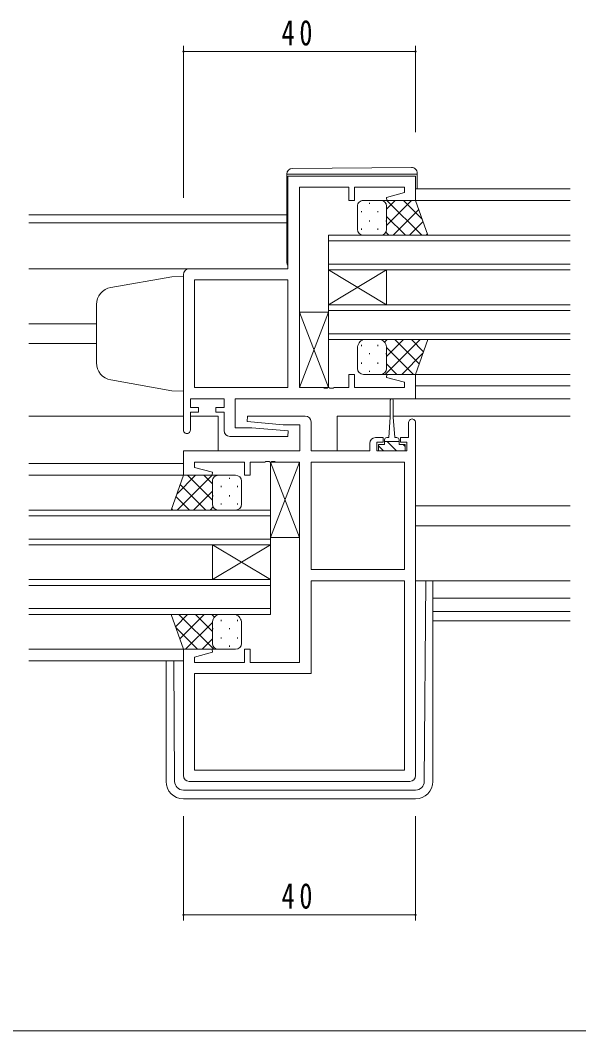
# Model space of a CAD drawing. Units: millimetres, scale not verified. Extents: x -567 to 567, y -403 to 403.
# Drawn here: x 242.9 to 339.1, y -63.6 to 110.7 of the extents above; entities that cross this region are included whole.
import ezdxf

# ---------------------------------------------------------------- set-up
doc = ezdxf.new("R2010")
doc.units = ezdxf.units.MM
doc.header["$LTSCALE"] = 2
for name, color, linetype, lineweight in [('0-3_YKK_11', 7, 'Continuous', 18), ('0-4_YKK_12', 2, 'Continuous', 18), ('0-5_YKK_13', 4, 'Continuous', 18), ('0-6_YKK_D', 6, 'Continuous', 18)]:
    doc.layers.add(name, color=color, linetype=linetype, lineweight=lineweight)
doc.styles.add('ＭＳ ゴシック', font='')
doc.styles.get('ＭＳ ゴシック').set_extended_font_data('MS Gothic')

msp = doc.modelspace()

# ---------------------------------------------------------------- linework, layer by layer
at = {"layer": '0-3_YKK_11'}
for p, q in [((289.024, 67.813), (289.024, 83.813)), ((289.024, 83.813), (311.024, 83.813)), ((311.024, 83.813), (311.024, 79.613)), ((299.524, 81.883), (291.024, 81.883)), ((291.024, 81.883), (291.024, 47.343)), ((311.024, 79.613), (306.064, 79.613)), ((271.024, 40.013), (271.024, 66.813)), ((272.024, 67.813), (289.024, 67.813)), ((272.954, 65.883), (289.024, 65.883)), ((272.954, 47.343), (272.954, 65.883)), ((289.024, 65.883), (289.024, 47.343)), ((289.024, 65.883), (289.024, 47.343)), ((306.064, 49.613), (311.024, 49.613)), ((311.024, 49.613), (311.024, 45.413)), ((289.024, 47.343), (272.954, 47.343)), ((291.024, 47.343), (295.066, 47.343)), ((295.066, 47.343), (295.249, 47.223)), ((295.249, 47.223), (295.799, 47.223)), ((295.799, 47.223), (295.982, 47.343)), ((295.982, 47.343), (296.066, 47.343)), ((296.066, 47.343), (296.249, 47.223)), ((296.249, 47.223), (296.799, 47.223)), ((296.799, 47.223), (296.982, 47.343)), ((296.982, 47.343), (299.524, 47.343)), ((278.024, 45.413), (272.224, 45.413)), ((278.024, 43.913), (278.024, 45.413)), ((311.024, 45.413), (279.954, 45.413)), ((276.624, 43.113), (276.624, 43.913)), ((276.624, 43.913), (278.024, 43.913)), ((278.024, 43.113), (276.624, 43.113)), ((278.024, 39.913), (278.024, 43.113)), ((282.004, 41.456), (282.046, 42.413)), ((282.046, 42.413), (292.024, 42.413)), ((288.217, 40.913), (282.004, 41.456)), ((282.831, 40.413), (289.044, 39.869)), ((293.024, 41.413), (293.024, 36.413)), ((311.024, 41.313), (311.024, -19.587)), ((289.002, 38.913), (279.024, 38.913)), ((289.044, 39.869), (289.002, 38.913)), ((303.124, 36.413), (303.124, 37.713)), ((271.024, 36.413), (291.094, 36.413)), ((293.024, 36.413), (303.124, 36.413)), ((281.524, 34.483), (272.954, 34.483)), ((291.024, 34.483), (286.982, 34.483)), ((291.024, -0.057), (291.024, 34.483)), ((293.024, 34.483), (309.094, 34.483)), ((293.024, 15.943), (293.024, 34.483)), ((309.094, 34.483), (309.094, 15.943)), ((309.094, 34.483), (309.094, 15.943)), ((309.094, 15.943), (293.024, 15.943)), ((293.024, 14.013), (309.094, 14.013)), ((293.024, -1.987), (293.024, 14.013)), ((309.094, 14.013), (309.094, -18.657)), ((271.024, -19.587), (271.024, 2.213)), ((281.524, 2.213), (282.524, 2.213)), ((281.524, -0.057), (281.524, 2.213)), ((282.524, 2.213), (282.524, -0.057)), ((272.954, 0.86), (272.954, -0.057)), ((272.954, -0.057), (281.524, -0.057)), ((282.524, -0.057), (291.024, -0.057)), ((272.954, -18.657), (272.954, -1.987)), ((272.954, -1.987), (293.024, -1.987)), ((309.094, -18.657), (272.954, -18.657)), ((309.094, -18.657), (272.954, -18.657)), ((310.024, -20.587), (272.024, -20.587))]:
    msp.add_line(p, q, dxfattribs=at)
for points in [[(306.064, 79.613), (305.995, 80.135), (309.094, 80.965), (309.094, 81.883), (300.524, 81.883), (300.524, 79.613), (299.524, 79.613), (299.524, 81.883)], [(299.524, 47.343), (299.524, 49.613), (300.524, 49.613), (300.524, 47.343), (309.094, 47.343), (309.094, 48.26), (305.995, 49.09), (306.064, 49.613)], [(272.224, 45.413), (272.224, 43.913), (273.624, 43.913), (273.624, 43.113), (272.224, 43.113), (272.224, 40.013)], [(279.954, 45.413), (279.954, 40.413), (282.831, 40.413)], [(291.094, 36.413), (291.094, 40.913), (288.217, 40.913)], [(304.124, 38.713), (305.424, 38.713), (305.424, 37.913), (304.324, 37.913), (304.324, 36.413), (309.524, 36.413), (309.524, 37.913), (308.424, 37.913), (308.424, 38.713), (309.824, 38.713), (309.824, 41.313)], [(272.954, 34.483), (272.954, 33.565), (276.053, 32.735), (275.985, 32.213), (271.024, 32.213), (271.024, 36.413)], [(286.982, 34.483), (286.799, 34.603), (286.249, 34.603), (286.066, 34.483), (285.982, 34.483), (285.799, 34.603), (285.249, 34.603), (285.066, 34.483), (282.524, 34.483), (282.524, 32.213), (281.524, 32.213), (281.524, 34.483)], [(271.024, 2.213), (275.985, 2.213), (276.053, 1.69), (272.954, 0.86)]]:
    msp.add_lwpolyline(points, dxfattribs=at)
for centre, radius, start, end in [((272.024, 66.813), 1, 90.00001, 179.99999), ((292.024, 41.413), 1, 0.00001, 89.99999), ((310.424, 41.313), 0.6, 359.99999, 180.00001), ((271.624, 40.013), 0.6, 179.99999, 0.00001), ((279.024, 39.913), 1, 180.00001, 269.99999), ((304.124, 37.713), 1, 90.00001, 179.99999), ((272.024, -19.587), 1, 180.00001, 269.99999), ((310.024, -19.587), 1, 270.00001, 359.99999)]:
    msp.add_arc(centre, radius, start, end, dxfattribs=at)
at = {"layer": '0-4_YKK_12'}
for p, q in [((337.649, 81.613), (311.024, 81.613)), ((337.649, 79.613), (311.024, 79.613)), ((288.824, 77.113), (244.399, 77.113)), ((288.824, 75.713), (244.399, 75.713)), ((296.024, 73.613), (296.024, 67.613)), ((337.649, 73.613), (296.024, 73.613)), ((296.024, 72.613), (337.649, 72.613)), ((337.649, 68.613), (296.024, 68.613)), ((272.024, 67.813), (244.399, 67.813)), ((296.024, 67.613), (337.649, 67.613)), ((296.024, 67.613), (306.024, 61.613)), ((296.024, 61.613), (306.024, 67.613)), ((296.024, 67.613), (296.024, 61.613)), ((306.024, 67.613), (306.024, 61.613)), ((296.024, 61.613), (296.024, 55.613)), ((337.649, 61.613), (296.024, 61.613)), ((296.024, 60.613), (337.649, 60.613)), ((256.024, 58.313), (244.399, 58.313)), ((337.649, 56.613), (296.024, 56.613)), ((256.024, 54.913), (244.399, 54.913)), ((296.024, 55.613), (337.649, 55.613)), ((311.024, 49.614), (337.649, 49.614)), ((311.024, 47.613), (337.649, 47.613)), ((310.524, 45.413), (337.649, 45.413)), ((271.024, 42.413), (244.399, 42.413)), ((277.024, 42.413), (272.224, 42.413)), ((277.024, 42.413), (277.024, 36.413)), ((297.524, 42.413), (297.524, 36.413)), ((306.674, 42.413), (297.524, 42.413)), ((337.649, 42.413), (307.174, 42.413)), ((271.024, 34.213), (244.399, 34.213)), ((271.269, 32.213), (244.399, 32.213)), ((286.024, 26.213), (244.399, 26.213)), ((286.024, 20.213), (286.024, 26.213)), ((337.649, 26.913), (311.024, 26.913)), ((244.399, 25.213), (286.024, 25.213)), ((337.649, 23.513), (311.024, 23.513)), ((286.024, 21.213), (244.399, 21.213)), ((244.399, 20.213), (286.024, 20.213)), ((276.024, 20.213), (276.024, 14.213)), ((286.024, 20.213), (276.024, 14.213)), ((286.024, 14.213), (276.024, 20.213)), ((286.024, 20.213), (286.024, 14.213)), ((286.024, 14.213), (244.399, 14.213)), ((286.024, 8.213), (286.024, 14.213)), ((244.399, 13.213), (286.024, 13.213)), ((337.649, 11.013), (314.023, 11.013)), ((286.024, 9.213), (244.399, 9.213)), ((337.649, 8.743), (314.023, 8.743)), ((244.399, 8.213), (286.024, 8.213)), ((337.649, 7.113), (314.023, 7.113)), ((271.524, 2.213), (244.399, 2.213)), ((271.024, 0.213), (244.399, 0.213))]:
    msp.add_line(p, q, dxfattribs=at)
at = {"layer": '0-5_YKK_13'}
for p, q in [((288.824, 84.113), (288.824, 83.813)), ((288.824, 68.813), (288.824, 83.813)), ((289.32, 84.113), (310.82, 84.113)), ((310.315, 85.3), (289.815, 85.121)), ((310.82, 84.113), (311.324, 84.113)), ((311.324, 84.113), (311.324, 84.3)), ((311.324, 83.813), (311.324, 84.113)), ((311.324, 83.813), (311.324, 81.613)), ((301.024, 74.613), (301.024, 78.613)), ((302.024, 79.613), (305.024, 79.613)), ((303.104, 79.193), (303.104, 78.993)), ((311.024, 79.613), (305.024, 79.613)), ((306.024, 78.12), (307.517, 79.613)), ((306.024, 75.291), (310.345, 79.613)), ((306.024, 78.613), (306.024, 75.013)), ((306.024, 78.613), (306.024, 74.613)), ((312.097, 73.613), (306.097, 79.613)), ((312.19, 76.348), (308.925, 79.613)), ((313.167, 73.613), (311.024, 79.613)), ((301.689, 77.778), (301.689, 77.578)), ((304.519, 77.778), (304.519, 77.578)), ((309.269, 73.613), (306.024, 76.857)), ((307.174, 73.613), (311.59, 78.029)), ((303.104, 76.163), (303.104, 75.963)), ((305.934, 76.163), (305.934, 75.963)), ((310.002, 73.613), (312.334, 75.945)), ((301.689, 74.748), (301.689, 74.548)), ((305.024, 73.613), (302.024, 73.613)), ((304.519, 74.748), (304.519, 74.548)), ((305.024, 73.613), (313.167, 73.613)), ((306.44, 73.613), (305.908, 74.145)), ((312.831, 73.613), (313.078, 73.86)), ((269.024, 66.443), (258.503, 64.588)), ((271.024, 66.513), (269.024, 66.443)), ((271.024, 66.513), (271.024, 46.713)), ((256.024, 61.633), (256.024, 51.456)), ((296.024, 47.343), (291.024, 60.343)), ((291.024, 60.343), (296.024, 60.343)), ((301.024, 54.113), (301.024, 50.613)), ((301.689, 54.478), (301.689, 54.678)), ((305.024, 55.613), (302.024, 55.613)), ((304.519, 54.478), (304.519, 54.678)), ((305.024, 55.613), (313.167, 55.613)), ((305.678, 55.146), (306.144, 55.613)), ((305.801, 49.613), (311.801, 55.613)), ((306.024, 52.664), (308.973, 55.613)), ((310.641, 49.613), (306.024, 54.229)), ((306.024, 50.613), (306.024, 54.113)), ((311.668, 51.415), (307.47, 55.613)), ((312.412, 53.499), (310.298, 55.613)), ((313.167, 55.613), (311.024, 49.613)), ((313.156, 55.583), (313.126, 55.613)), ((303.104, 53.063), (303.104, 53.263)), ((305.934, 53.063), (305.934, 53.263)), ((306.024, 50.613), (306.024, 53.713)), ((308.63, 49.613), (312.354, 53.337)), ((301.689, 51.448), (301.689, 51.648)), ((304.519, 51.448), (304.519, 51.648)), ((307.813, 49.613), (306.024, 51.401)), ((302.024, 49.613), (305.024, 49.613)), ((303.104, 50.033), (303.104, 50.233)), ((311.024, 49.613), (305.024, 49.613)), ((305.934, 50.198), (305.934, 50.233)), ((269.024, 46.782), (258.503, 48.638)), ((271.024, 46.713), (269.024, 46.782)), ((306.674, 42.213), (306.674, 45.163)), ((307.174, 45.163), (307.174, 42.213)), ((306.674, 42.213), (306.424, 38.713)), ((307.174, 42.213), (307.424, 38.713)), ((306.424, 38.713), (306.074, 38.713)), ((307.774, 38.713), (307.424, 38.713)), ((305.473, 36.413), (304.624, 37.262)), ((305.674, 38.313), (305.674, 37.513)), ((305.674, 38.013), (308.174, 38.013)), ((306.924, 37.207), (306.118, 38.013)), ((307.718, 36.413), (306.924, 37.207)), ((308.174, 37.513), (308.174, 38.313)), ((309.224, 37.152), (308.863, 37.513)), ((286.024, 34.483), (291.024, 34.483)), ((291.024, 21.483), (286.024, 34.483)), ((291.024, 34.483), (291.024, 21.483)), ((268.881, 26.213), (271.024, 32.213)), ((269.858, 28.948), (273.123, 32.213)), ((269.951, 26.213), (275.951, 32.213)), ((271.024, 32.213), (277.024, 32.213)), ((276.024, 27.891), (271.703, 32.213)), ((276.024, 30.72), (274.531, 32.213)), ((280.024, 32.213), (277.024, 32.213)), ((278.944, 31.793), (278.944, 31.593)), ((274.874, 26.213), (270.458, 30.629)), ((276.024, 31.213), (276.024, 27.213)), ((277.529, 30.378), (277.529, 30.178)), ((280.359, 30.378), (280.359, 30.178)), ((281.024, 27.213), (281.024, 31.213)), ((272.046, 26.213), (269.714, 28.545)), ((272.779, 26.213), (276.024, 29.457)), ((276.114, 28.763), (276.114, 28.563)), ((278.944, 28.763), (278.944, 28.563)), ((277.024, 26.213), (268.881, 26.213)), ((269.218, 26.213), (268.97, 26.46)), ((275.608, 26.213), (276.14, 26.745)), ((277.024, 26.213), (280.024, 26.213)), ((277.529, 27.348), (277.529, 27.148)), ((280.359, 27.348), (280.359, 27.148)), ((291.024, 21.483), (286.024, 21.483)), ((311.024, 14.013), (337.649, 14.013)), ((312.535, -20.597), (312.808, 14.013)), ((314.023, 14.013), (314.023, -20.585)), ((268.881, 8.213), (271.024, 2.213)), ((277.024, 8.213), (268.881, 8.213)), ((268.892, 8.183), (268.922, 8.213)), ((269.636, 6.099), (271.75, 8.213)), ((276.247, 2.213), (270.247, 8.213)), ((270.38, 4.015), (274.578, 8.213)), ((276.024, 5.264), (273.075, 8.213)), ((276.37, 7.746), (275.904, 8.213)), ((277.024, 8.213), (280.024, 8.213)), ((277.529, 7.078), (277.529, 7.278)), ((280.359, 7.078), (280.359, 7.278)), ((273.419, 2.213), (269.694, 5.937)), ((271.407, 2.213), (276.024, 6.829)), ((276.024, 3.213), (276.024, 6.713)), ((276.114, 5.663), (276.114, 5.863)), ((278.944, 5.663), (278.944, 5.863)), ((281.024, 6.713), (281.024, 3.213)), ((274.235, 2.213), (276.024, 4.001)), ((277.529, 4.048), (277.529, 4.248)), ((280.359, 4.048), (280.359, 4.248)), ((271.024, 2.213), (277.024, 2.213)), ((276.114, 2.798), (276.114, 2.833)), ((280.024, 2.213), (277.024, 2.213)), ((278.944, 2.633), (278.944, 2.833)), ((268.023, 0.213), (268.023, -20.585)), ((269.512, -20.597), (269.347, 0.213)), ((311.035, -22.085), (271.012, -22.085)), ((311.023, -23.585), (271.023, -23.585))]:
    msp.add_line(p, q, dxfattribs=at)
for points in [[(288.824, 84.121), (288.824, 84.113), (289.32, 84.113)], [(296.024, 60.343), (291.024, 47.343), (291.024, 60.343)], [(296.024, 60.343), (296.024, 47.343), (291.024, 47.343)], [(308.174, 37.513), (309.224, 37.513), (309.224, 36.413), (304.624, 36.413), (304.624, 37.513), (305.674, 37.513)], [(291.024, 34.483), (286.024, 21.483), (286.024, 34.483)]]:
    msp.add_lwpolyline(points, dxfattribs=at)
for centre, radius, start, end in [((289.824, 84.121), 1, 90.5, 180), ((310.324, 84.3), 1, 0, 90.5), ((302.024, 78.613), 1, 89.9999, 179.9999), ((305.024, 78.613), 1, 359.9999, 89.9999), ((302.024, 74.613), 1, 179.9999, 269.9999), ((305.024, 74.613), 1, 269.9999, 359.9999), ((289.324, 68.813), 0.5, 180, 233.13017), ((259.024, 61.633), 3, 100, 180), ((302.556, 54.174), 1.534, 110.30881, 182.3117), ((304.492, 54.174), 1.534, 357.68843, 69.69136), ((259.024, 51.592), 3, 180, 260), ((302.024, 50.613), 1, 180.0001, 270.0001), ((305.024, 50.613), 1, 270.0001, 0.0001), ((306.924, 45.163), 0.25, 0, 180), ((306.074, 38.313), 0.4, 90, 180), ((307.774, 38.313), 0.4, 0, 90), ((277.024, 31.213), 1, 90.0001, 180.0001), ((280.024, 31.213), 1, 0.0001, 90.0001), ((277.024, 27.213), 1, 180.0001, 270.0001), ((280.024, 27.213), 1, 270.0001, 0.0001), ((277.556, 6.774), 1.534, 110.30864, 182.31157), ((279.492, 6.774), 1.534, 357.6883, 69.69119), ((277.024, 3.213), 1, 179.9999, 269.9999), ((280.024, 3.213), 1, 269.9999, 359.9999), ((271.023, -20.585), 3, 180, 270), ((271.012, -20.585), 1.5, 180.45233, 270), ((311.023, -20.585), 3, 270, 0), ((311.035, -20.585), 1.5, 270, 359.54767)]:
    msp.add_arc(centre, radius, start, end, dxfattribs=at)
at = {"layer": '0-6_YKK_D'}
for p, q in [((271.024, 80.065), (271.024, 106.262)), ((311.024, 105.262), (271.024, 105.262)), ((311.024, 91.394), (311.024, 106.262)), ((271.024, -26.585), (271.024, -44.585)), ((311.024, -26.585), (311.024, -44.585)), ((271.024, -43.585), (311.024, -43.585)), ((-80.726, -63.585), (405.274, -63.585))]:
    msp.add_line(p, q, dxfattribs=at)
for centre, start, end in [((271.024, 105.262), 0, 180), ((271.024, 105.262), 180, 0), ((311.024, 105.262), 0, 180), ((311.024, 105.262), 180, 0), ((271.024, -43.585), 0, 180), ((311.024, -43.585), 0, 180), ((271.024, -43.585), 180, 0), ((311.024, -43.585), 180, 0)]:
    msp.add_arc(centre, 0.106, start, end, dxfattribs=at)

# ---------------------------------------------------------------- texts
at = {"layer": '0-6_YKK_D', "color": 7, "char_height": 4.399, "attachment_point": 7, "style": 'ＭＳ ゴシック'}
for insert in [(287.93, 106.262), (287.93, -42.585)]:
    msp.add_mtext('\\T1.37;\\W0.75;40', dxfattribs=dict(at, insert=insert))

doc.saveas('drawing.dxf')
